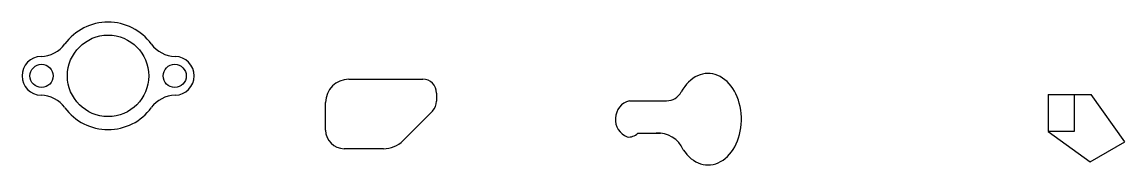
# Model space of a CAD drawing. Header units: millimetres. Extents: x 69 to 3290, y 50 to 2071.
# Drawn here: x 2097 to 3290, y 1912 to 2071 of the extents above; entities outside this region: 1.
import ezdxf

# ---------------------------------------------------------------- set-up
doc = ezdxf.new("R2010")
doc.units = ezdxf.units.MM

msp = doc.modelspace()

# ---------------------------------------------------------------- linework, layer by layer
for p, q in [((3206.8, 1992.4), (3253.2, 1992.4)), ((3206.8, 1992.4), (3206.8, 1952.4)), ((3234.9, 1992.4), (3234.9, 1952.4)), ((3289.7, 1941.4), (3253.2, 1992.4)), ((2754, 1985.8), (2794.2, 1985.8)), ((2541.1, 1974.6), (2509.3, 1942.8)), ((2763.1, 1950.6), (2787.6, 1950.6)), ((3206.8, 1952.4), (3252.2, 1919.8)), ((3234.9, 1952.4), (3206.8, 1952.4)), ((3252.2, 1919.8), (3289.7, 1941.4)), ((68.9, 49.7), (2726.3, 49.7))]:
    msp.add_line(p, q)
for points in [[(2450.5, 2009), (2530.5, 2009)], [(2545.5, 1994), (2545.5, 1985.2)], [(2425.5, 1954), (2425.5, 1984)], [(2488.1, 1934), (2445.5, 1934)]]:
    msp.add_lwpolyline(points)
for centre, radius in [((2190.4, 2012.6), 44), ((2118.4, 2012.6), 12.5), ((2262.4, 2012.6), 12.5)]:
    msp.add_circle(centre, radius)
for centre, radius, start, end in [((2190.4, 2012.6), 58, 36.3877, 143.6123), ((2117.1, 2066.6), 33, 271.3338, 323.6123), ((2263.6, 2066.6), 33, 216.3877, 268.6662), ((2118.4, 2012.6), 21, 91.3338, 268.6662), ((2262.4, 2012.6), 21, 271.3338, 88.6662), ((2450.5, 1984), 25, 90, 180), ((2530.5, 1994), 15, 0, 90), ((2117.1, 1958.7), 33, 36.3877, 88.6662), ((2263.6, 1958.7), 33, 91.3338, 143.6123), ((2794.2, 2003.8), 18, 270, 331.6042), ((2530.5, 1985.2), 15, 315, 0), ((2759.6, 1965.8), 20.8, 105.694, 247.287), ((2190.4, 2012.6), 58, 216.3877, 323.6123), ((2445.5, 1954), 20, 180, 270), ((2753.2, 1960.8), 14.2, 263.6029, 314.4231), ((2785.2, 1921.5), 29.2, 22.937, 94.5534), ((2488.1, 1964), 30, 270, 315)]:
    msp.add_arc(centre, radius, start, end)
msp.add_ellipse((2839, 1965.8), major_axis=(0, 49.4), ratio=0.729388, start_param=2.299608, end_param=7.216153)

doc.saveas('drawing.dxf')
